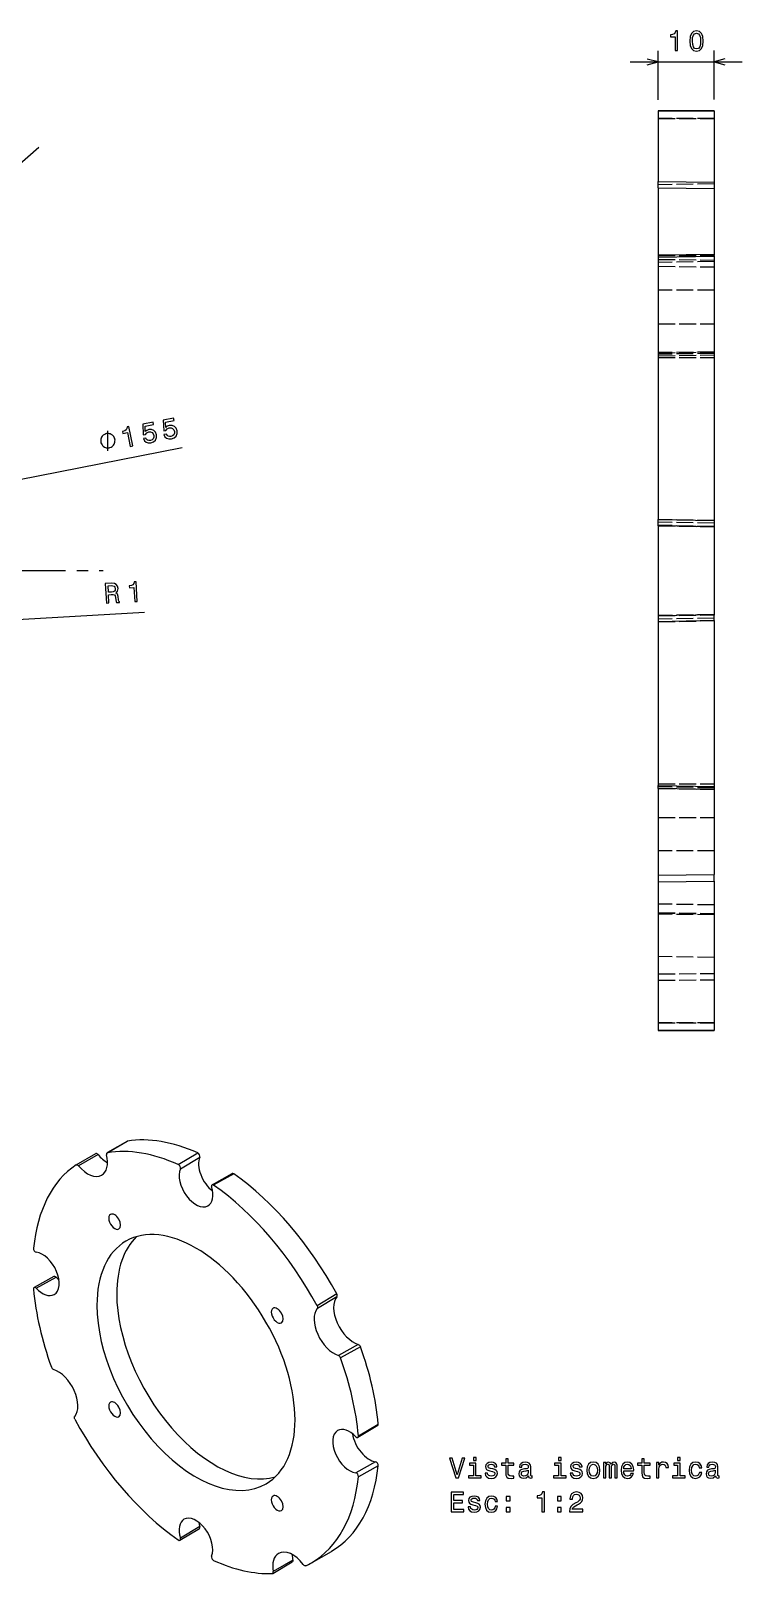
# Model space of a CAD drawing. Extents: x 23 to 346, y 13 to 291.
# Drawn here: x 218.6 to 345.5, y 12.8 to 288.1 of the extents above; entities that cross this region are included whole.
import ezdxf

# ---------------------------------------------------------------- set-up
doc = ezdxf.new("R2010")
doc.units = 0
doc.linetypes.add('DASHED', pattern=[15, 12, -3])
doc.linetypes.add('PHANTOM', pattern=[20, 10, -2, 2, -2, 2, -2])
doc.layers.get('0').update_dxf_attribs({"linetype": 'CONTINUOUS'})

msp = doc.modelspace()

# ---------------------------------------------------------------- linework, layer by layer
at = {"color": 8, "ltscale": 0.218583}
for p, q in [((330.56, 275.83), (330.54, 284.57)), ((340.56, 275.85), (340.54, 284.59))]:
    msp.add_line(p, q, dxfattribs=at)
at = {"color": 8}
msp.add_line((325.55, 282.56), (345.55, 282.6), dxfattribs=at)
at = {"color": 7, "ltscale": 0.250055}
for p, q in [((340.57, 273.85), (330.56, 273.83)), ((330.56, 273.83), (340.57, 273.85)), ((330.56, 109.83), (340.57, 109.8)), ((340.57, 109.8), (330.56, 109.83))]:
    msp.add_line(p, q, dxfattribs=at)
at = {"color": 7, "linetype": 'DASHED', "ltscale": 0.250001}
for p, q in [((330.57, 273.82), (340.57, 273.84)), ((340.57, 109.81), (330.57, 109.83))]:
    msp.add_line(p, q, dxfattribs=at)
at = {"color": 7, "ltscale": 0.250001}
for p, q in [((340.57, 273.84), (330.57, 273.82)), ((330.57, 109.83), (340.57, 109.81))]:
    msp.add_line(p, q, dxfattribs=at)
at = {"color": 7, "ltscale": 0.000153351}
msp.add_line((330.57, 273.83), (330.57, 273.82), dxfattribs=at)
at = {"color": 7, "ltscale": 0.314198}
msp.add_line((330.57, 273.82), (330.57, 261.25), dxfattribs=at)
at = {"color": 7, "ltscale": 0.000146484}
msp.add_line((340.57, 273.84), (340.57, 273.85), dxfattribs=at)
at = {"color": 7, "ltscale": 0.317216}
msp.add_line((340.57, 273.84), (340.57, 261.15), dxfattribs=at)
at = {"color": 7, "linetype": 'DASHED', "ltscale": 0.25}
for p, q in [((330.57, 272.46), (340.57, 272.48)), ((340.57, 272.48), (330.57, 272.46)), ((340.57, 241.83), (330.57, 241.83)), ((330.57, 235.84), (340.57, 235.84)), ((330.57, 235.84), (340.57, 235.84)), ((330.57, 229.84), (340.57, 229.84)), ((330.57, 229.84), (340.57, 229.84)), ((330.57, 153.81), (340.57, 153.81)), ((330.57, 153.81), (340.57, 153.81)), ((330.57, 147.81), (340.57, 147.81)), ((330.57, 147.81), (340.57, 147.81)), ((340.57, 141.83), (330.57, 141.83)), ((340.57, 111.17), (330.57, 111.19)), ((330.57, 111.19), (340.57, 111.17))]:
    msp.add_line(p, q, dxfattribs=at)
at = {"color": 7}
for p, q in [((69.05, 136.07), (220.04, 267.34)), ((330.57, 247.77), (330.57, 200.94)), ((340.57, 247.91), (340.57, 200.75)), ((57.15, 176.98), (245.64, 213.78)), ((214.16, 183.01), (238.87, 184.41)), ((330.57, 182.71), (330.57, 153.48)), ((340.57, 182.91), (340.57, 153.32)), ((330.57, 136.3), (330.57, 109.83)), ((340.57, 136.43), (340.57, 109.81))]:
    msp.add_line(p, q, dxfattribs=at)
at = {"color": 7, "ltscale": 0.250012}
msp.add_line((330.57, 261.25), (340.57, 261.15), dxfattribs=at)
at = {"color": 7, "ltscale": 0.028815}
msp.add_line((330.57, 260.1), (330.57, 261.25), dxfattribs=at)
at = {"color": 7, "linetype": 'DASHED', "ltscale": 0.250038}
for p, q in [((340.57, 260.84), (330.57, 260.66)), ((340.57, 246.95), (330.57, 246.78)), ((340.57, 230.59), (330.57, 230.42)), ((340.57, 200.31), (330.57, 200.49)), ((340.57, 200.31), (330.57, 200.49)), ((340.57, 183.34), (330.57, 183.16)), ((340.57, 183.34), (330.57, 183.16)), ((340.57, 153.06), (330.57, 153.24)), ((340.57, 132.19), (330.57, 132.36)), ((340.57, 122.81), (330.57, 122.99))]:
    msp.add_line(p, q, dxfattribs=at)
at = {"color": 7, "ltscale": 0.300177}
msp.add_line((330.57, 260.1), (330.57, 248.09), dxfattribs=at)
at = {"color": 7, "ltscale": 0.250011}
msp.add_line((330.57, 260.1), (340.57, 260.01), dxfattribs=at)
at = {"color": 7, "ltscale": 0.028687}
msp.add_line((340.57, 261.15), (340.57, 260.01), dxfattribs=at)
at = {"color": 7, "ltscale": 0.298632}
msp.add_line((340.57, 260.01), (340.57, 248.06), dxfattribs=at)
at = {"color": 7, "ltscale": 0.250127}
msp.add_line((340.57, 248.23), (330.57, 248.09), dxfattribs=at)
at = {"color": 7, "linetype": 'DASHED', "ltscale": 0.250023}
for p, q in [((330.57, 247.98), (340.57, 248.11)), ((330.57, 247.35), (340.57, 247.22))]:
    msp.add_line(p, q, dxfattribs=at)
at = {"color": 7, "ltscale": 0.008049}
msp.add_line((330.57, 248.09), (330.57, 247.77), dxfattribs=at)
at = {"color": 7, "linetype": 'DASHED', "ltscale": 0.004768}
msp.add_line((330.57, 248.09), (330.57, 247.9), dxfattribs=at)
at = {"color": 7, "ltscale": 0.250022}
msp.add_line((330.57, 247.77), (340.57, 247.91), dxfattribs=at)
at = {"color": 7, "ltscale": 0.008009}
msp.add_line((340.57, 247.91), (340.57, 248.23), dxfattribs=at)
at = {"color": 7, "linetype": 'DASHED', "ltscale": 0.250021}
msp.add_line((330.57, 246.13), (340.57, 246), dxfattribs=at)
at = {"color": 7, "linetype": 'DASHED', "ltscale": 0.250069}
msp.add_line((340.57, 230.87), (330.57, 230.71), dxfattribs=at)
at = {"color": 7, "linetype": 'DASHED', "ltscale": 0.250032}
for p, q in [((330.57, 230.68), (340.57, 230.84)), ((330.57, 152.97), (340.57, 152.81))]:
    msp.add_line(p, q, dxfattribs=at)
at = {"color": 7, "linetype": 'DASHED', "ltscale": 0.250033}
msp.add_line((330.57, 230.17), (340.57, 230.33), dxfattribs=at)
at = {"color": 7, "linetype": 'DASHED', "ltscale": 0.250049}
for p, q in [((340.57, 200.75), (330.57, 200.94)), ((330.57, 182.71), (340.57, 182.91))]:
    msp.add_line(p, q, dxfattribs=at)
at = {"color": 7, "ltscale": 0.250049}
for p, q in [((330.57, 200.94), (340.57, 200.75)), ((340.57, 182.91), (330.57, 182.71))]:
    msp.add_line(p, q, dxfattribs=at)
at = {"color": 7, "ltscale": 0.027768}
for p, q in [((330.57, 199.83), (330.57, 200.94)), ((330.57, 183.82), (330.57, 182.71))]:
    msp.add_line(p, q, dxfattribs=at)
at = {"color": 7, "linetype": 'DASHED', "ltscale": 0.250046}
for p, q in [((340.57, 199.71), (330.57, 199.9)), ((330.57, 199.9), (340.57, 199.71)), ((330.57, 183.75), (340.57, 183.94)), ((340.57, 183.94), (330.57, 183.75))]:
    msp.add_line(p, q, dxfattribs=at)
at = {"color": 7, "ltscale": 0.400372}
msp.add_line((330.57, 199.83), (330.57, 183.82), dxfattribs=at)
at = {"color": 7, "linetype": 'DASHED', "ltscale": 0.250051}
for p, q in [((330.57, 199.83), (340.57, 199.64)), ((340.57, 184.01), (330.57, 183.82))]:
    msp.add_line(p, q, dxfattribs=at)
at = {"color": 7, "ltscale": 0.250051}
for p, q in [((340.57, 199.64), (330.57, 199.83)), ((330.57, 183.82), (340.57, 184.01))]:
    msp.add_line(p, q, dxfattribs=at)
at = {"color": 7, "ltscale": 0.027708}
for p, q in [((340.57, 200.75), (340.57, 199.64)), ((340.57, 182.91), (340.57, 184.01))]:
    msp.add_line(p, q, dxfattribs=at)
at = {"color": 7, "ltscale": 0.394546}
msp.add_line((340.57, 199.64), (340.57, 183.86), dxfattribs=at)
at = {"color": 7, "linetype": 'PHANTOM'}
msp.add_line((34.82, 191.83), (231.54, 191.83), dxfattribs=at)
at = {"color": 7, "linetype": 'DASHED', "ltscale": 0.002727}
msp.add_line((330.57, 183.82), (330.57, 183.71), dxfattribs=at)
at = {"color": 7, "ltscale": 0.250033}
msp.add_line((330.57, 153.48), (340.57, 153.32), dxfattribs=at)
at = {"color": 7, "ltscale": 0.013383}
msp.add_line((330.57, 152.94), (330.57, 153.48), dxfattribs=at)
at = {"color": 7, "ltscale": 0.385635}
msp.add_line((330.57, 152.94), (330.57, 137.52), dxfattribs=at)
at = {"color": 7, "ltscale": 0.250069}
msp.add_line((340.57, 152.78), (330.57, 152.94), dxfattribs=at)
at = {"color": 7, "ltscale": 0.013334}
msp.add_line((340.57, 153.32), (340.57, 152.78), dxfattribs=at)
at = {"color": 7, "ltscale": 0.378387}
msp.add_line((340.57, 152.78), (340.57, 137.65), dxfattribs=at)
at = {"color": 7, "ltscale": 0.250021}
msp.add_line((330.57, 137.52), (340.57, 137.65), dxfattribs=at)
at = {"color": 7, "ltscale": 0.03036}
msp.add_line((340.57, 136.43), (340.57, 137.65), dxfattribs=at)
at = {"color": 7, "ltscale": 0.030488}
msp.add_line((330.57, 137.52), (330.57, 136.3), dxfattribs=at)
at = {"color": 7, "ltscale": 0.250023}
msp.add_line((330.57, 136.3), (340.57, 136.43), dxfattribs=at)
at = {"color": 7, "linetype": 'DASHED', "ltscale": 0.250019}
for p, q in [((330.57, 130.81), (340.57, 130.69)), ((330.57, 130.71), (340.57, 130.59))]:
    msp.add_line(p, q, dxfattribs=at)
at = {"color": 7, "linetype": 'DASHED', "ltscale": 0.250151}
msp.add_line((340.57, 130.43), (330.57, 130.55), dxfattribs=at)
at = {"color": 7, "linetype": 'DASHED', "ltscale": 0.250008}
msp.add_line((330.57, 119.89), (340.57, 119.97), dxfattribs=at)
at = {"color": 7, "linetype": 'DASHED', "ltscale": 0.250009}
msp.add_line((330.57, 118.78), (340.57, 118.86), dxfattribs=at)
at = {"color": 7, "ltscale": 0.00015316}
msp.add_line((330.57, 109.83), (330.57, 109.83), dxfattribs=at)
at = {"color": 7, "ltscale": 0.000146675}
msp.add_line((340.57, 109.81), (340.57, 109.8), dxfattribs=at)
at = {"color": 7, "ltscale": 0.103375}
msp.add_line((232.22, 88), (235.81, 90.05), dxfattribs=at)
at = {"color": 7, "ltscale": 0.103352}
msp.add_line((235.86, 90.07), (232.27, 88.02), dxfattribs=at)
at = {"color": 7, "ltscale": 0.000277976}
msp.add_line((226.69, 85.83), (226.7, 85.84), dxfattribs=at)
at = {"color": 7, "ltscale": 0.100768}
msp.add_line((226.7, 85.84), (230.19, 87.85), dxfattribs=at)
at = {"color": 7, "ltscale": 0.100769}
msp.add_line((230.61, 87.68), (227.12, 85.67), dxfattribs=at)
at = {"color": 7, "ltscale": 0.10095}
msp.add_line((244.93, 85.89), (248.4, 87.96), dxfattribs=at)
at = {"color": 7, "ltscale": 0.101027}
for p, q in [((245.3, 85.12), (248.77, 87.19)), ((280.13, 32.87), (276.6, 30.9))]:
    msp.add_line(p, q, dxfattribs=at)
at = {"color": 7, "ltscale": 0.103017}
for p, q in [((250.95, 82.3), (254.56, 84.29)), ((280.51, 39.34), (276.98, 37.21))]:
    msp.add_line(p, q, dxfattribs=at)
at = {"color": 7, "ltscale": 0.102982}
for p, q in [((254.84, 84.24), (251.24, 82.25)), ((277.08, 37.48), (280.61, 39.61))]:
    msp.add_line(p, q, dxfattribs=at)
at = {"color": 7, "ltscale": 0.101232}
msp.add_line((222.73, 65.92), (219.19, 63.96), dxfattribs=at)
at = {"color": 7, "ltscale": 0.10116}
for p, q in [((219.57, 63.83), (223.11, 65.79)), ((248.77, 21.35), (245.3, 19.27))]:
    msp.add_line(p, q, dxfattribs=at)
at = {"color": 7, "ltscale": 0.102151}
msp.add_line((273.19, 62.84), (269.7, 60.72), dxfattribs=at)
at = {"color": 7, "ltscale": 0.10212}
msp.add_line((273.23, 62.32), (269.74, 60.2), dxfattribs=at)
at = {"color": 7, "ltscale": 0.101672}
msp.add_line((277.05, 53.8), (273.49, 51.85), dxfattribs=at)
at = {"color": 7, "ltscale": 0.101694}
msp.add_line((277.45, 53.37), (273.88, 51.41), dxfattribs=at)
at = {"color": 7, "ltscale": 0.100949}
msp.add_line((280.61, 32.17), (277.08, 30.2), dxfattribs=at)
at = {"color": 7, "ltscale": 0.101231}
msp.add_line((245.22, 18.87), (248.69, 20.96), dxfattribs=at)
at = {"color": 7, "ltscale": 0.102063}
msp.add_line((268.71, 14.86), (272.25, 16.9), dxfattribs=at)
at = {"color": 7, "ltscale": 0.100875}
msp.add_line((261.79, 12.96), (265.27, 15), dxfattribs=at)
at = {"color": 7, "ltscale": 0.100836}
msp.add_line((265.36, 15.33), (261.88, 13.29), dxfattribs=at)
at = {"color": 8}
for points in [[(333.58, 284.58), (334.04, 284.58), (334.04, 288.1), (333.69, 288.1), (333.6, 287.79), (333.42, 287.59), (333.14, 287.47), (332.76, 287.42), (332.76, 287.07), (333.58, 287.07)], [(336.19, 286.29), (336.27, 285.5), (336.51, 284.94), (336.89, 284.59), (337.41, 284.48), (337.93, 284.6), (338.31, 284.94), (338.54, 285.5), (338.62, 286.3), (338.54, 287.08), (338.44, 287.4), (338.3, 287.65), (337.92, 287.99), (337.4, 288.11), (336.88, 287.99), (336.5, 287.64), (336.27, 287.08)], [(336.68, 286.29), (336.71, 286.9), (336.84, 287.34), (337.07, 287.6), (337.4, 287.69), (337.74, 287.6), (337.96, 287.34), (338.09, 286.91), (338.13, 286.3), (338.09, 285.68), (337.97, 285.24), (337.74, 284.98), (337.41, 284.9), (337.07, 284.98), (336.84, 285.24), (336.72, 285.68)]]:
    msp.add_lwpolyline(points, close=True, dxfattribs=at)
for points in [[(328.62, 282.05), (330.55, 282.57), (328.61, 283.08)], [(342.48, 283.11), (340.55, 282.59), (342.48, 282.08)]]:
    msp.add_lwpolyline(points, dxfattribs=at)
at = {"color": 7}
for points in [[(236.34, 214), (236.79, 214.09), (236.12, 217.55), (235.78, 217.48), (235.75, 217.16), (235.61, 216.93), (235.36, 216.75), (234.99, 216.64), (235.06, 216.29), (235.86, 216.45)], [(238.69, 215.39), (238.88, 215.01), (239.19, 214.74), (239.58, 214.61), (240.05, 214.62), (240.53, 214.81), (240.88, 215.13), (241.05, 215.56), (241.05, 216.08), (240.87, 216.52), (240.56, 216.84), (240.15, 217), (239.65, 216.99), (239.29, 216.85), (239.04, 216.63), (238.99, 217.59), (240.5, 217.88), (240.42, 218.29), (238.58, 217.93), (238.67, 216.05), (239.06, 216.13), (239.3, 216.42), (239.65, 216.58), (239.98, 216.58), (240.26, 216.47), (240.46, 216.26), (240.57, 215.96), (240.58, 215.64), (240.47, 215.36), (240.25, 215.16), (239.95, 215.05), (239.68, 215.03), (239.46, 215.1), (239.28, 215.25), (239.15, 215.48)], [(242.36, 216.11), (242.55, 215.72), (242.85, 215.45), (243.25, 215.32), (243.72, 215.34), (244.2, 215.53), (244.54, 215.84), (244.72, 216.28), (244.71, 216.79), (244.54, 217.24), (244.23, 217.55), (243.82, 217.71), (243.32, 217.7), (242.96, 217.57), (242.7, 217.35), (242.66, 218.3), (244.17, 218.6), (244.09, 219), (242.25, 218.64), (242.33, 216.77), (242.73, 216.85), (242.97, 217.14), (243.32, 217.29), (243.65, 217.3), (243.92, 217.19), (244.12, 216.97), (244.24, 216.67), (244.24, 216.35), (244.13, 216.08), (243.92, 215.88), (243.62, 215.76), (243.35, 215.74), (243.13, 215.82), (242.94, 215.97), (242.82, 216.2)], [(233.62, 215.25), (233.6, 215.37), (233.5, 215.59), (233.41, 215.75), (233.33, 215.85), (233.18, 216), (232.97, 216.14), (232.78, 216.22), (232.65, 216.25), (232.47, 216.28), (232.23, 216.29), (232.12, 216.27), (232, 216.25), (231.79, 216.14), (231.62, 216.05), (231.52, 215.97), (231.37, 215.82), (231.23, 215.62), (231.15, 215.43), (231.12, 215.3), (231.09, 215.12), (231.08, 214.88), (231.1, 214.76), (231.13, 214.65), (231.23, 214.43), (231.32, 214.27), (231.4, 214.17), (231.55, 214.02), (231.75, 213.88), (231.95, 213.8), (232.07, 213.76), (232.25, 213.74), (232.49, 213.73), (232.61, 213.75), (232.72, 213.77), (232.94, 213.87), (233.1, 213.96), (233.21, 214.04), (233.35, 214.19), (233.49, 214.4), (233.57, 214.59), (233.61, 214.72), (233.63, 214.9), (233.65, 215.14)], [(232.09, 186.03), (232.56, 186.06), (232.48, 187.53), (232.95, 187.56), (233.31, 187.56), (233.53, 187.51), (233.66, 187.35), (233.73, 187.05), (233.78, 186.6), (233.83, 186.31), (233.9, 186.13), (234.43, 186.16), (234.42, 186.26), (234.3, 186.39), (234.24, 186.65), (234.18, 187.21), (234.07, 187.63), (233.94, 187.75), (233.76, 187.84), (233.95, 187.98), (234.08, 188.16), (234.16, 188.39), (234.18, 188.65), (234.08, 189.07), (233.86, 189.38), (233.52, 189.55), (233.06, 189.59), (231.89, 189.53)], [(232.96, 189.16), (233.26, 189.14), (233.49, 189.06), (233.63, 188.89), (233.69, 188.62), (233.66, 188.32), (233.53, 188.14), (233.31, 188.03), (232.99, 187.99), (232.45, 187.96), (232.39, 189.12)], [(237.15, 186.32), (237.61, 186.34), (237.41, 189.86), (237.07, 189.84), (237, 189.53), (236.83, 189.31), (236.56, 189.18), (236.18, 189.12), (236.2, 188.76), (237.01, 188.8)], [(295.58, 33.52), (294.7, 30.54), (293.8, 33.52), (293.32, 33.52), (294.45, 30.01), (294.96, 30.01), (296.06, 33.52)], [(298.07, 33.63), (297.6, 33.63), (297.6, 33.13), (298.07, 33.13)], [(303.36, 32.25), (303.36, 30.9), (303.39, 30.46), (303.53, 30.15), (303.82, 29.98), (304.3, 29.92), (304.82, 29.94), (304.82, 30.33), (304.44, 30.29), (304.09, 30.34), (303.9, 30.46), (303.82, 30.67), (303.81, 30.97), (303.81, 32.25), (304.82, 32.25), (304.82, 32.63), (303.81, 32.63), (303.81, 33.42), (303.36, 33.42), (303.36, 32.63), (302.6, 32.63), (302.6, 32.25)], [(313.25, 33.63), (312.78, 33.63), (312.78, 33.13), (313.25, 33.13)], [(327.65, 32.25), (327.65, 30.9), (327.68, 30.46), (327.82, 30.15), (328.1, 29.98), (328.58, 29.92), (329.11, 29.94), (329.11, 30.33), (328.72, 30.29), (328.38, 30.34), (328.19, 30.46), (328.11, 30.67), (328.09, 30.97), (328.09, 32.25), (329.11, 32.25), (329.11, 32.63), (328.09, 32.63), (328.09, 33.42), (327.65, 33.42), (327.65, 32.63), (326.88, 32.63), (326.88, 32.25)], [(334.5, 33.63), (334.03, 33.63), (334.03, 33.13), (334.5, 33.13)], [(298.05, 30.39), (298.05, 32.63), (296.91, 32.63), (296.91, 32.25), (297.61, 32.25), (297.61, 30.39), (296.7, 30.39), (296.7, 30.01), (298.97, 30.01), (298.97, 30.39)], [(301.06, 31.59), (300.63, 31.69), (300.31, 31.81), (300.21, 32.04), (300.24, 32.21), (300.34, 32.33), (300.51, 32.41), (300.76, 32.44), (301, 32.41), (301.18, 32.32), (301.3, 32.18), (301.36, 32), (301.79, 32), (301.79, 32.01), (301.71, 32.34), (301.51, 32.59), (301.18, 32.76), (300.76, 32.82), (300.33, 32.76), (300.02, 32.59), (299.82, 32.34), (299.76, 32.03), (299.81, 31.73), (299.95, 31.52), (300.18, 31.36), (300.52, 31.26), (301.01, 31.14), (301.31, 31.01), (301.4, 30.91), (301.43, 30.76), (301.38, 30.57), (301.26, 30.43), (301.06, 30.34), (300.8, 30.31), (300.52, 30.34), (300.32, 30.45), (300.19, 30.62), (300.13, 30.85), (299.7, 30.85), (299.77, 30.45), (299.98, 30.16), (300.31, 29.98), (300.76, 29.92), (301.23, 29.98), (301.58, 30.16), (301.79, 30.44), (301.87, 30.81), (301.81, 31.13), (301.66, 31.34), (301.4, 31.49)], [(307.41, 30.37), (307.41, 30.35), (307.44, 30.18), (307.51, 30.06), (307.83, 29.96), (308.08, 30), (308.08, 30.35), (307.97, 30.33), (307.83, 30.4), (307.81, 30.6), (307.81, 32), (307.74, 32.36), (307.57, 32.61), (307.26, 32.76), (306.83, 32.82), (306.4, 32.76), (306.09, 32.58), (305.89, 32.32), (305.83, 31.96), (305.83, 31.93), (306.23, 31.93), (306.26, 32.15), (306.37, 32.3), (306.55, 32.39), (306.81, 32.42), (307.06, 32.4), (307.24, 32.32), (307.34, 32.19), (307.38, 32.01), (307.36, 31.8), (307.28, 31.69), (307.07, 31.64), (306.7, 31.6), (306.26, 31.51), (305.95, 31.35), (305.77, 31.1), (305.72, 30.72), (305.77, 30.39), (305.92, 30.14), (306.18, 29.99), (306.52, 29.93), (306.99, 30.04)], [(307.36, 30.96), (307.3, 30.7), (307.14, 30.5), (306.9, 30.37), (306.6, 30.32), (306.41, 30.35), (306.27, 30.43), (306.19, 30.57), (306.16, 30.76), (306.18, 30.94), (306.26, 31.07), (306.58, 31.21), (306.99, 31.27), (307.36, 31.39)], [(313.23, 30.39), (313.23, 32.63), (312.09, 32.63), (312.09, 32.25), (312.79, 32.25), (312.79, 30.39), (311.88, 30.39), (311.88, 30.01), (314.15, 30.01), (314.15, 30.39)], [(316.24, 31.59), (315.81, 31.69), (315.49, 31.81), (315.39, 32.04), (315.42, 32.21), (315.52, 32.33), (315.69, 32.41), (315.94, 32.44), (316.18, 32.41), (316.36, 32.32), (316.48, 32.18), (316.54, 32), (316.97, 32), (316.97, 32.01), (316.89, 32.34), (316.69, 32.59), (316.36, 32.76), (315.94, 32.82), (315.51, 32.76), (315.2, 32.59), (315, 32.34), (314.94, 32.03), (314.99, 31.73), (315.13, 31.52), (315.36, 31.36), (315.7, 31.26), (316.19, 31.14), (316.49, 31.01), (316.58, 30.91), (316.61, 30.76), (316.56, 30.57), (316.44, 30.43), (316.24, 30.34), (315.98, 30.31), (315.7, 30.34), (315.5, 30.45), (315.37, 30.62), (315.31, 30.85), (314.88, 30.85), (314.95, 30.45), (315.16, 30.16), (315.49, 29.98), (315.94, 29.92), (316.41, 29.98), (316.76, 30.16), (316.97, 30.44), (317.05, 30.81), (316.99, 31.13), (316.84, 31.34), (316.58, 31.49)], [(317.82, 31.36), (317.9, 30.75), (318.13, 30.29), (318.5, 30.01), (318.99, 29.92), (319.48, 30.01), (319.85, 30.29), (320.08, 30.74), (320.17, 31.36), (320.08, 31.98), (319.85, 32.44), (319.48, 32.72), (318.99, 32.82), (318.5, 32.72), (318.13, 32.43), (317.9, 31.98)], [(318.27, 31.37), (318.32, 31.82), (318.46, 32.15), (318.68, 32.35), (318.99, 32.42), (319.29, 32.35), (319.52, 32.16), (319.66, 31.82), (319.71, 31.37), (319.66, 30.91), (319.52, 30.58), (319.29, 30.38), (318.99, 30.31), (318.68, 30.38), (318.46, 30.58), (318.32, 30.91)], [(320.81, 30.01), (321.22, 30.01), (321.22, 31.82), (321.24, 32.1), (321.32, 32.29), (321.43, 32.41), (321.58, 32.45), (321.7, 32.41), (321.79, 32.31), (321.83, 32.14), (321.84, 31.91), (321.84, 30.01), (322.22, 30.01), (322.22, 31.82), (322.25, 32.09), (322.32, 32.29), (322.45, 32.41), (322.6, 32.45), (322.72, 32.41), (322.8, 32.31), (322.85, 31.91), (322.85, 30.01), (323.26, 30.01), (323.26, 31.88), (323.23, 32.27), (323.15, 32.57), (322.99, 32.75), (322.73, 32.82), (322.42, 32.72), (322.18, 32.42), (322, 32.71), (321.68, 32.82), (321.4, 32.72), (321.2, 32.43), (321.2, 32.72), (320.81, 32.72)], [(324.41, 31.24), (326.18, 31.24), (326.19, 31.44), (326.11, 32.02), (325.89, 32.46), (325.53, 32.72), (325.06, 32.82), (324.6, 32.72), (324.25, 32.43), (324.02, 31.97), (323.94, 31.37), (324.02, 30.75), (324.25, 30.29), (324.59, 30.01), (325.05, 29.92), (325.44, 29.98), (325.76, 30.15), (326, 30.43), (326.14, 30.79), (325.7, 30.79), (325.61, 30.59), (325.48, 30.44), (325.1, 30.32), (324.82, 30.37), (324.6, 30.55), (324.46, 30.83), (324.41, 31.22)], [(324.41, 31.61), (324.46, 31.96), (324.6, 32.22), (324.81, 32.37), (325.08, 32.43), (325.35, 32.37), (325.55, 32.22), (325.68, 31.96), (325.72, 31.61)], [(330.26, 30.01), (330.7, 30.01), (330.7, 31.56), (330.75, 31.93), (330.88, 32.2), (331.11, 32.36), (331.4, 32.42), (331.62, 32.38), (331.79, 32.28), (331.89, 32.11), (331.93, 31.88), (332.38, 31.88), (332.32, 32.29), (332.15, 32.58), (331.87, 32.76), (331.49, 32.82), (331.24, 32.78), (331.01, 32.68), (330.82, 32.5), (330.66, 32.27), (330.66, 32.72), (330.26, 32.72)], [(334.48, 30.39), (334.48, 32.63), (333.34, 32.63), (333.34, 32.25), (334.04, 32.25), (334.04, 30.39), (333.13, 30.39), (333.13, 30.01), (335.4, 30.01), (335.4, 30.39)], [(337.89, 31.82), (338.33, 31.82), (338.24, 32.23), (338.02, 32.54), (337.68, 32.74), (337.24, 32.82), (336.76, 32.72), (336.39, 32.43), (336.16, 31.97), (336.08, 31.36), (336.15, 30.75), (336.38, 30.29), (336.74, 30.01), (337.23, 29.92), (337.66, 29.99), (338, 30.2), (338.23, 30.54), (338.33, 30.98), (337.91, 30.98), (337.83, 30.7), (337.69, 30.49), (337.49, 30.36), (337.24, 30.32), (336.94, 30.38), (336.71, 30.58), (336.58, 30.91), (336.53, 31.37), (336.58, 31.83), (336.72, 32.16), (336.95, 32.36), (337.24, 32.43), (337.51, 32.38), (337.7, 32.27), (337.83, 32.08)], [(340.81, 30.37), (340.81, 30.35), (340.83, 30.18), (340.91, 30.06), (341.23, 29.96), (341.47, 30), (341.47, 30.35), (341.37, 30.33), (341.23, 30.4), (341.2, 30.6), (341.2, 32), (341.14, 32.36), (340.96, 32.61), (340.66, 32.76), (340.22, 32.82), (339.8, 32.76), (339.49, 32.58), (339.29, 32.32), (339.22, 31.96), (339.22, 31.93), (339.62, 31.93), (339.66, 32.15), (339.77, 32.3), (339.95, 32.39), (340.21, 32.42), (340.46, 32.4), (340.63, 32.32), (340.74, 32.19), (340.77, 32.01), (340.75, 31.8), (340.67, 31.69), (340.47, 31.64), (340.09, 31.6), (339.66, 31.51), (339.35, 31.35), (339.17, 31.1), (339.11, 30.72), (339.16, 30.39), (339.32, 30.14), (339.57, 29.99), (339.92, 29.93), (340.39, 30.04)], [(340.76, 30.96), (340.7, 30.7), (340.54, 30.5), (340.29, 30.37), (340, 30.32), (339.8, 30.35), (339.67, 30.43), (339.58, 30.57), (339.56, 30.76), (339.58, 30.94), (339.66, 31.07), (339.98, 31.21), (340.39, 31.27), (340.76, 31.39)], [(293.64, 23.97), (295.86, 23.97), (295.86, 24.39), (294.11, 24.39), (294.11, 25.57), (295.67, 25.57), (295.67, 25.99), (294.11, 25.99), (294.11, 27.04), (295.82, 27.04), (295.82, 27.47), (293.64, 27.47)], [(298.02, 25.54), (297.59, 25.65), (297.28, 25.76), (297.17, 26), (297.2, 26.16), (297.31, 26.29), (297.48, 26.36), (297.72, 26.39), (297.96, 26.36), (298.15, 26.27), (298.27, 26.13), (298.32, 25.95), (298.75, 25.95), (298.75, 25.96), (298.68, 26.29), (298.47, 26.55), (298.15, 26.71), (297.72, 26.77), (297.3, 26.71), (296.98, 26.54), (296.79, 26.3), (296.73, 25.98), (296.77, 25.68), (296.91, 25.47), (297.14, 25.32), (297.48, 25.21), (297.98, 25.09), (298.28, 24.96), (298.36, 24.86), (298.39, 24.71), (298.34, 24.53), (298.22, 24.38), (298.03, 24.29), (297.76, 24.26), (297.49, 24.29), (297.29, 24.4), (297.15, 24.57), (297.09, 24.81), (296.66, 24.81), (296.74, 24.4), (296.94, 24.11), (297.27, 23.94), (297.72, 23.87), (298.2, 23.94), (298.55, 24.11), (298.76, 24.39), (298.83, 24.76), (298.78, 25.08), (298.62, 25.3), (298.36, 25.44)], [(301.46, 25.78), (301.89, 25.78), (301.8, 26.18), (301.59, 26.5), (301.25, 26.69), (300.81, 26.77), (300.33, 26.67), (299.96, 26.39), (299.73, 25.93), (299.65, 25.31), (299.72, 24.7), (299.95, 24.25), (300.31, 23.97), (300.8, 23.87), (301.23, 23.95), (301.57, 24.16), (301.8, 24.49), (301.9, 24.93), (301.48, 24.93), (301.4, 24.65), (301.26, 24.44), (301.06, 24.31), (300.81, 24.27), (300.5, 24.33), (300.28, 24.54), (300.14, 24.86), (300.1, 25.33), (300.14, 25.78), (300.29, 26.11), (300.51, 26.31), (300.81, 26.38), (301.07, 26.34), (301.27, 26.22), (301.4, 26.03)], [(303.46, 25.92), (304.16, 25.92), (304.16, 26.67), (303.46, 26.67)], [(309.79, 23.97), (310.25, 23.97), (310.25, 27.49), (309.91, 27.49), (309.82, 27.18), (309.64, 26.98), (309.36, 26.86), (308.98, 26.82), (308.98, 26.46), (309.79, 26.46)], [(312.57, 25.92), (313.27, 25.92), (313.27, 26.67), (312.57, 26.67)], [(314.72, 23.97), (317.13, 23.97), (317.13, 24.4), (315.23, 24.4), (315.33, 24.64), (315.52, 24.83), (316.08, 25.19), (316.37, 25.34), (316.71, 25.56), (316.94, 25.81), (317.08, 26.11), (317.13, 26.45), (317.04, 26.87), (316.81, 27.2), (316.44, 27.42), (315.98, 27.49), (315.49, 27.41), (315.12, 27.17), (314.89, 26.79), (314.81, 26.29), (314.81, 26.22), (315.26, 26.22), (315.26, 26.26), (315.31, 26.6), (315.45, 26.86), (315.66, 27.02), (315.95, 27.07), (316.24, 27.02), (316.46, 26.9), (316.6, 26.7), (316.65, 26.45), (316.62, 26.22), (316.52, 26.02), (316.36, 25.85), (316.14, 25.7), (315.84, 25.54), (315.35, 25.23), (315, 24.89), (314.79, 24.49), (314.72, 23.98)], [(303.46, 23.97), (304.16, 23.97), (304.16, 24.72), (303.46, 24.72)], [(312.57, 23.97), (313.27, 23.97), (313.27, 24.72), (312.57, 24.72)]]:
    msp.add_lwpolyline(points, close=True, dxfattribs=at)
for points in [[(232.36, 213.22), (232.37, 216.79)], [(226.7, 85.84), (226.77, 85.86), (226.85, 85.85), (226.94, 85.82), (227.03, 85.75), (227.12, 85.67)], [(230.61, 87.68), (230.52, 87.77), (230.43, 87.83), (230.34, 87.87), (230.25, 87.87), (230.19, 87.85)], [(232.22, 88), (232.15, 87.93), (232.12, 87.85), (232.11, 87.74), (232.13, 87.63)], [(269.7, 60.72), (269.75, 60.6), (269.78, 60.48), (269.79, 60.37), (269.77, 60.27), (269.74, 60.2)], [(273.23, 62.32), (273.27, 62.4), (273.28, 62.49), (273.28, 62.6), (273.25, 62.72), (273.19, 62.84)], [(277.05, 53.8), (277.15, 53.76), (277.24, 53.69), (277.32, 53.6), (277.39, 53.49), (277.45, 53.37)], [(222.29, 49.76), (222.34, 49.64), (222.41, 49.53), (222.5, 49.44), (222.59, 49.37), (222.68, 49.32)], [(273.88, 51.41), (273.83, 51.53), (273.76, 51.64), (273.67, 51.73), (273.58, 51.8), (273.49, 51.85)], [(226.47, 40.45), (226.42, 40.57), (226.38, 40.69), (226.38, 40.8), (226.39, 40.9), (226.43, 40.97)], [(265.36, 15.33), (265.37, 15.22), (265.35, 15.12), (265.32, 15.05), (265.26, 15)], [(267.67, 14.32), (267.59, 14.3), (267.5, 14.32), (267.41, 14.36), (267.32, 14.43), (267.24, 14.53)]]:
    msp.add_lwpolyline(points, dxfattribs=at)
for centre, radius, start, end in [((235.89, 89.89), 0.174, 99.0125, 119.5297), ((232.3, 87.84), 0.173, 99.2227, 119.539), ((270.89, 16.35), 5.62, 180.3572, 190.5084), ((261.7, 13.12), 0.18, 271.0759, 299.84)]:
    msp.add_arc(centre, radius, start, end, dxfattribs=at)
for centre, major_axis, ratio, start_param, end_param in [((248.08, 50.58), (20.62, -35.72), 0.57735, 2.464522, 2.929086), ((251.62, 52.63), (20.62, -35.72), 0.57735, 2.466943, 2.926872), ((248.08, 50.58), (20.62, -35.72), 0.57735, 3.179566, 3.818663), ((228.77, 88.32), (2.5, -4.33), 0.57735, 5.011228, 6.270807), ((232.3, 90.36), (2.54, -4.4), 0.57735, 5.007074, 5.496639), ((228.77, 88.32), (2.5, -4.33), 0.57735, 6.270807, 7.38061), ((244.97, 85.46), (0.25, -0.433), 0.577375, 0.404991, 2.464329), ((248.44, 87.53), (0.25, -0.433), 0.577376, 0.414597, 2.466752), ((251.62, 84.27), (2.17, -3.75), 0.57735, 3.556299, 5.306961), ((248.08, 82.22), (2.12, -3.68), 0.57735, 3.546693, 6.270842), ((254.8, 83.86), (0.25, -0.433), 0.577311, 2.245313, 3.130794), ((251.62, 52.63), (20.62, -35.72), 0.57735, 1.523718, 2.245446), ((248.08, 82.22), (2.12, -3.68), 0.57735, 6.270842, 7.448882), ((251.2, 81.86), (0.25, -0.433), 0.577322, 3.130782, 4.30699), ((251.2, 81.86), (0.25, -0.433), 0.577284, 2.24782, 3.13083), ((248.08, 50.58), (20.62, -35.72), 0.57735, 1.521503, 2.247867), ((233.58, 75.7), (-0.75, 1.3), 0.57735, 4.712389, 6.283185), ((233.58, 75.7), (-0.75, 1.3), 0.57735, 6.283185, 9.424778), ((233.58, 75.7), (-0.75, 1.3), 0.57735, 3.141593, 4.712389), ((248.08, 50.58), (12.5, -21.65), 0.57735, 0.000442, 3.141562), ((248.08, 50.58), (12.5, -21.65), 0.57735, 3.141551, 3.926991), ((251.62, 52.63), (12.5, -21.65), 0.57735, 3.283473, 3.926991), ((219.44, 70.72), (0.25, -0.433), 0.577375, 3.818856, 5.878194), ((220.68, 66.4), (2.12, -3.68), 0.57735, 6.270842, 9.019678), ((219.44, 63.53), (0.25, -0.433), 0.577294, 3.130698, 4.035404), ((248.08, 50.58), (20.62, -35.72), 0.57735, 4.035318, 4.412616), ((219.44, 63.53), (0.25, -0.433), 0.577322, 1.976191, 3.130731), ((220.68, 66.4), (2.12, -3.68), 0.57735, 5.117489, 6.270842), ((222.98, 65.48), (0.25, -0.433), 0.57732, 1.985799, 3.130783), ((224.22, 68.45), (2.17, -3.75), 0.57735, 5.127095, 5.30696), ((248.08, 50.58), (12.5, -21.65), 0.57735, 3.926991, 6.283627), ((251.62, 52.63), (12.5, -21.65), 0.57735, 3.926991, 6.141316), ((276.24, 58.32), (2.54, -4.4), 0.57735, 3.349012, 5.7267), ((262.58, 58.96), (-0.75, 1.3), 0.57735, 6.283185, 9.424778), ((262.58, 58.96), (-0.75, 1.3), 0.57735, 4.712389, 6.283185), ((262.58, 58.96), (-0.75, 1.3), 0.57735, 3.141593, 4.712389), ((272.7, 56.28), (2.5, -4.33), 0.57735, 3.353165, 5.722547), ((251.62, 52.63), (20.62, -35.72), 0.57735, 0.896147, 1.268809), ((248.08, 50.58), (20.62, -35.72), 0.57735, 0.893726, 1.271024), ((223.47, 44.89), (2.5, -4.33), 0.57735, 0.211572, 2.580955), ((233.58, 42.21), (-0.75, 1.3), 0.57735, 6.283185, 9.424778), ((233.58, 42.21), (-0.75, 1.3), 0.57735, 4.712389, 6.283185), ((233.58, 42.21), (-0.75, 1.3), 0.57735, 3.141593, 4.712389), ((248.08, 50.58), (20.62, -35.72), 0.57735, 4.663096, 5.38946), ((275.49, 34.76), (2.12, -3.68), 0.57735, 1.975896, 3.153936), ((280.26, 39.77), (0.25, -0.433), 0.577311, 0.010799, 0.89628), ((275.49, 34.76), (2.12, -3.68), 0.57735, 3.153936, 5.878085), ((279.02, 36.81), (2.17, -3.75), 0.57735, 4.117818, 5.868479), ((276.73, 37.64), (0.25, -0.433), 0.577322, 5.117788, 6.293995), ((276.73, 37.64), (0.25, -0.433), 0.577284, 0.010763, 0.893773), ((251.62, 52.63), (20.62, -35.72), 0.57735, 6.283184, 6.957835), ((276.73, 30.45), (0.25, -0.433), 0.577375, 0.677263, 2.736601), ((280.26, 32.41), (0.25, -0.433), 0.577376, 0.674841, 2.726995), ((248.08, 50.58), (20.62, -35.72), 0.57735, 6.283183, 6.960256), ((262.58, 25.47), (-0.75, 1.3), 0.57735, 6.283185, 9.424778), ((262.58, 25.47), (-0.75, 1.3), 0.57735, 4.712389, 6.283185), ((262.58, 25.47), (-0.75, 1.3), 0.57735, 3.141593, 4.712389), ((248.08, 18.95), (2.12, -3.68), 0.57735, 3.153935, 4.307289), ((248.08, 18.95), (2.12, -3.68), 0.57735, 0.4051, 3.153935), ((251.62, 20.99), (2.17, -3.75), 0.57735, 4.117816, 4.297683), ((248.44, 21.4), (0.25, -0.433), 0.57732, 0.010809, 1.155793), ((244.97, 19.31), (0.25, -0.433), 0.577294, 5.389374, 6.29408), ((244.97, 19.31), (0.25, -0.433), 0.577322, 0.010861, 1.165402), ((265.32, 12.21), (2.5, -4.33), 0.57735, 1.782368, 3.154012), ((251.2, 15.71), (0.25, -0.433), 0.577375, 3.546584, 5.605922), ((248.08, 50.58), (20.62, -35.72), 0.57735, 5.606115, 5.983413), ((265.32, 12.21), (2.5, -4.33), 0.57735, 3.154012, 4.151751), ((248.08, 50.58), (20.62, -35.72), 0.57735, 6.233892, 6.283183), ((261.53, 13.39), (0.25, -0.433), 0.577492, 0.003856, 1.010407)]:
    msp.add_ellipse(centre, major_axis=major_axis, ratio=ratio, start_param=start_param, end_param=end_param, dxfattribs=at)

doc.saveas('drawing.dxf')
